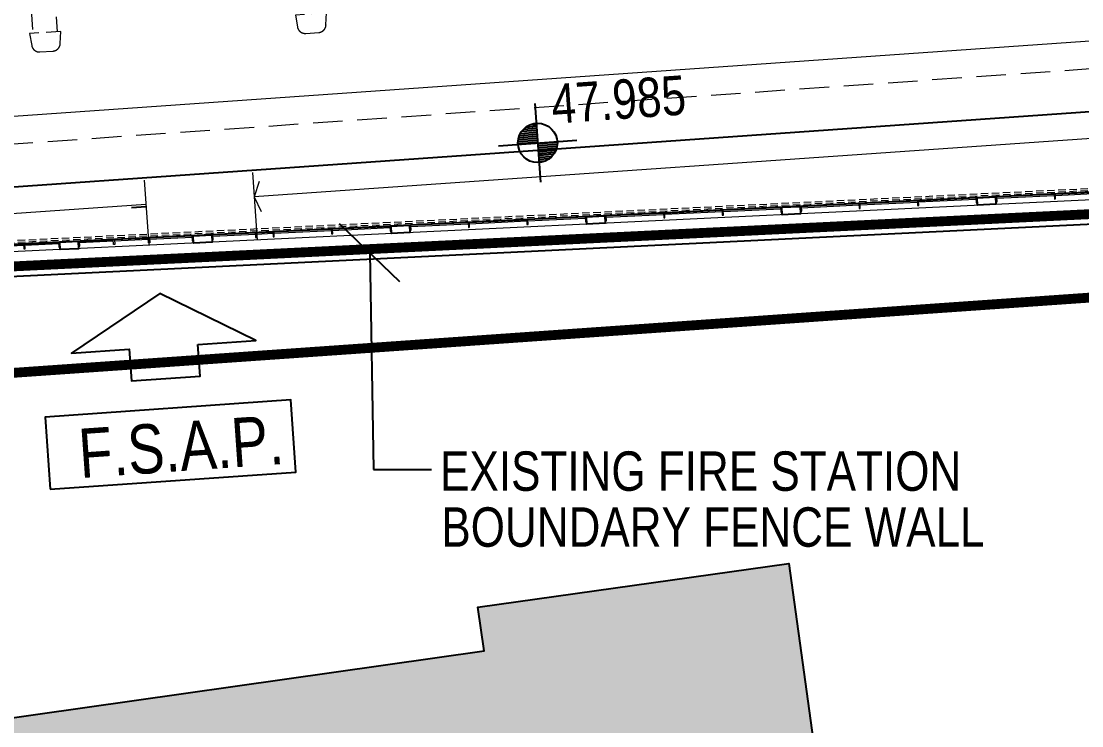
# Model space of a CAD drawing. Header units: millimetres. Extents: x 834681283 to 835686922, y 817551134 to 819407044.
# Drawn here: x 835264952 to 835286483, y 818085192 to 818099497 of the extents above; entities that cross this region are included whole.
import ezdxf
from ezdxf.enums import TextEntityAlignment as Align
from ezdxf.xclip import XClip

# ---------------------------------------------------------------- set-up
doc = ezdxf.new("R2010")
doc.units = ezdxf.units.MM
doc.header["$LTSCALE"] = 1200
doc.header["$MEASUREMENT"] = 0
doc.header["$XCLIPFRAME"] = 0
for name, pattern in [('P01-MAGP-EVA-GREENERY$0$DOT', [0.25, 0, -0.25]), ('P01-MAGP-EVA-GREENERY$0$HIDDEN', [0.375, 0.25, -0.125]), ('P01-MAGP-EVA-GREENERY$0$HIDDEN2', [0.1875, 0.125, -0.0625]), ('P01-MAGP-P-RF$0$HIDDEN2', [0.1875, 0.125, -0.0625]), ('P01-MAGP-P-RF$0$P01-MBDR-P-B1$0$FDA(cad v 2007)$0$HIDDENX2', [0.75, 0.5, -0.25]), ('SITE BOUNDARY$0$CENTER', [2, 1.25, -0.25, 0.25, -0.25]), ('SITE BOUNDARY$0$PHANTOM', [2.5, 1.25, -0.25, 0.25, -0.25, 0.25, -0.25])]:
    doc.linetypes.add(name, pattern=pattern)
doc.layers.get('Defpoints').update_dxf_attribs({"color": 15})
for name, color, linetype in [('12027_SITE$0$AR-BLINE_AR_BS_', 6, 'Continuous'), ('12027_SITE$0$RLP061', 8, 'Continuous'), ('P01-MAAN-P-EVA$0$AW-TXT-FS', 4, 'Continuous'), ('P01-MAAN-P-EVA$0$RLP043_T50', 6, 'Continuous'), ('P01-MAGP-EVA-GREENERY$0$SURFACE CHANNEL', 8, 'Continuous'), ('SITE BOUNDARY$0$XIQU-RLP0830A', 6, 'Continuous')]:
    doc.layers.add(name, color=color, linetype=linetype)
for name, color, linetype, lineweight in [('AR-PLANT_AR_BS_MI_', 9, 'Continuous', 25), ('P01-MAAN-P-EVA$0$AR-F-LEV_AR_BS_', 4, 'Continuous', 25), ('P01-MAAN-P-EVA$0$DW-TXT', 7, 'Continuous', 13), ('P01-MAGP-EVA-GREENERY$0$AR-PLANT_AR_BS_MI_', 7, 'Continuous', 25), ('P01-MAGP-EVA-GREENERY$0$AR-STAIR_AR_BS_MI_', 7, 'Continuous', 18), ('P01-MAGP-EVA-GREENERY$0$AR-WA-STEEL_AR_BS_MI_', 3, 'Continuous', 0), ('P01-MAGP-EVA-GREENERY$0$DR-FLD', 8, 'Continuous', 25), ('P01-MAGP-EVA-GREENERY$0$LI-FIT', 8, 'Continuous', 25), ('P01-MAGP-EVA-GREENERY$0$RLP340', 8, 'P01-MAGP-EVA-GREENERY$0$HIDDEN2', 5), ('P01-MAGP-P-RF$0$A-GENM', 253, 'Continuous', 13), ('P01-MAGP-P-RF$0$AR-PLANT_AR_BS_MI_', 4, 'Continuous', 25), ('P01-MAGP-P-RF$0$AR-ROOF_AR_BS_MI_', 3, 'Continuous', 18), ('SITE BOUNDARY$0$AR-SIMS_BL_400', 1, 'SITE BOUNDARY$0$PHANTOM', 140)]:
    doc.layers.add(name, color=color, linetype=linetype, lineweight=lineweight)
doc.styles.add('P01-MAAN-P-EVA$0$ARIAL', font='arial.ttf', dxfattribs={"width": 0.8})
doc.styles.add('P01-MAAN-P-EVA$0$RLP-SIMPLEX', font='simplex.shx', dxfattribs={"width": 0.8})
doc.styles.add('P01-MAAN-P-EVA$0$STANDARD', font='arial.ttf', dxfattribs={"width": 0.8})
doc.styles.add('P01-MAAN-P-EVA$0$Style-Arial', font='arial.ttf')
doc.dimstyles.new('P01-MAAN-P-EVA$0$DIM-500', dxfattribs={"dimscale": 400, "dimtxt": 2, "dimasz": 1, "dimexe": 1, "dimexo": 1, "dimgap": 1, "dimtad": 1, "dimdec": 0, "dimrnd": 0.1, "dimdsep": 46, "dimtxsty": 'P01-MAAN-P-EVA$0$ARIAL', "dimblk1": 'P01-MAAN-P-EVA$0$_OBLIQUE', "dimblk2": 'P01-MAAN-P-EVA$0$_OBLIQUE', "dimsah": 1, "dimcen": 5, "dimdle": 1, "dimclrd": 8, "dimclre": 8, "dimclrt": 4, "dimadec": 3, "dimazin": 2, "dimtfac": 1, "dimtdec": 0, "dimtix": 1, "dimtmove": 2, "dimatfit": 0, "dimldrblk": 'P01-MAAN-P-EVA$0$_OBLIQUE', "dimfxl": 1, "dimtolj": 1, "dimarcsym": 0})

# ---------------------------------------------------------------- blocks, each defined once
blk = doc.blocks.new('P01-MAGP-P-RF$0$Antenna_Mobile - Antenna_Mobile-9597015-Proposed Mesh Open Calc')
at = {"layer": 'P01-MAGP-P-RF$0$A-GENM', "linetype": 'P01-MAGP-P-RF$0$HIDDEN2'}
for p, q in [((32395, 74953), (32381, 74831)), ((32606, 75024), (32474, 75024)), ((32698, 74831), (32685, 74953)), ((32381, 74831), (32698, 74831)), ((32415, 74831), (32415, 74640)), ((32665, 74640), (32665, 74831))]:
    blk.add_line(p, q, dxfattribs=at)
at = {"layer": 'P01-MAGP-P-RF$0$A-GENM'}
for p, q in [((32415, 74640), (32415, 74481)), ((32665, 74481), (32665, 74640)), ((32415, 74481), (32665, 74481))]:
    blk.add_line(p, q, dxfattribs=at)
at = {"layer": 'P01-MAGP-P-RF$0$A-GENM', "linetype": 'P01-MAGP-P-RF$0$HIDDEN2'}
for centre, start, end in [((32474, 74944), 90, 173.7902), ((32606, 74944), 6.2098, 90)]:
    blk.add_arc(centre, 80, start, end, dxfattribs=at)
at = {"layer": 'P01-MAGP-P-RF$0$A-GENM'}
for start, end in [(0, 180), (180, 0)]:
    blk.add_arc((32540, 74581), 50, start, end, dxfattribs=at)
blk = doc.blocks.new('P01-MAGP-P-RF')
at = {"layer": 'P01-MAGP-P-RF$0$AR-PLANT_AR_BS_MI_', "lineweight": 13}
blk.add_lwpolyline([(835319975, 818155651, 0.520567), (835304583, 818174660), (835238735, 818170057, 0.414214), (835224882, 818154122), (835228069, 818108533, 0.414214), (835244004, 818094681), (835289068, 818097831, 0.315299), (835307728, 818112941)], format="xyb", close=True, dxfattribs=at)
at = {"layer": 'P01-MAGP-P-RF$0$AR-ROOF_AR_BS_MI_', "linetype": 'P01-MAGP-P-RF$0$P01-MBDR-P-B1$0$FDA(cad v 2007)$0$HIDDENX2'}
blk.add_lwpolyline([(835319139, 818155891, 0.520567), (835304643, 818173792), (835238795, 818169189, 0.414214), (835225750, 818154183), (835228937, 818108594, 0.414214), (835243943, 818095549), (835289007, 818098699, 0.315299), (835306891, 818113181)], format="xyb", close=True, dxfattribs=at)
at = {"layer": 'P01-MAGP-P-RF$0$AR-ROOF_AR_BS_MI_'}
blk.add_lwpolyline([(835318601, 818156045, 0.520567), (835304682, 818173234), (835238834, 818168630, 0.414214), (835226309, 818154222), (835229496, 818108633, 0.414214), (835243904, 818096107), (835288968, 818099258, 0.315299), (835306353, 818113335)], format="xyb", close=True, dxfattribs=at)
at = {"layer": 'P01-MAGP-P-RF$0$A-GENM', "xscale": 2, "yscale": 2, "zscale": 2, "rotation": 183.9989487381694}
for p in [(835325317, 818253480), (835319923, 818253103)]:
    blk.add_blockref('P01-MAGP-P-RF$0$Antenna_Mobile - Antenna_Mobile-9597015-Proposed Mesh Open Calc', p, dxfattribs=at)
blk = doc.blocks.new('SITE BOUNDARY')
at = {"layer": 'SITE BOUNDARY$0$AR-SIMS_BL_400', "ltscale": 3, "const_width": 0.2}
blk.add_lwpolyline([(835205.968, 818187.322), (835227.402, 818191.142, 0.049194), (835256.687, 818199.396), (835258.823, 818200.232), (835285.938, 818202.051), (835285.973, 818201.416), (835309.272, 818202.672), (835309.221, 818203.614), (835336.548, 818205.448), (835336.791, 818204.998), (835338.006, 818193.445), (835338.387, 818177.043), (835337.676, 818162.317), (835336.374, 818150.707), (835335.943, 818146.535), (835335.078, 818138.01), (835334.561, 818125.55), (835334.745, 818110.371), (835335.616, 818097.309), (835212.761, 818088.72)], format="xyb", close=True, dxfattribs=at)
at = {"layer": 'SITE BOUNDARY$0$XIQU-RLP0830A', "color": 212, "linetype": 'SITE BOUNDARY$0$CENTER', "ltscale": 0.8, "true_color": 0xb300b3, "const_width": 0.2}
blk.add_lwpolyline([(835253.314, 818083.375), (835255.096, 818094.048), (835286.86, 818095.59), (835320.039, 818097.139), (835327.592, 818097.492), (835329.544, 818097.583), (835329.376, 818099.841, -0.055342), (835330.426, 818151.492, 0.064638), (835330.914, 818205.072)], format="xyb", dxfattribs=at)
blk = doc.blocks.new('P01-MAAN-P-EVA$0$LEV1')
for p, q in [((0, 2), (0, -2)), ((-2, 0), (2, 0)), ((-0.999, 0.046), (0, 0.046)), ((-0.989, 0.146), (0, 0.146)), ((-0.969, 0.246), (0, 0.246)), ((0.999, -0.046), (0, -0.046)), ((0.989, -0.146), (0, -0.146)), ((0.969, -0.246), (0, -0.246)), ((0.938, -0.346), (0, -0.346)), ((0.895, -0.446), (0, -0.446)), ((0.838, -0.546), (0, -0.546)), ((0.764, -0.646), (0, -0.646)), ((0.667, -0.746), (0, -0.746)), ((0.534, -0.846), (0, -0.846)), ((0.326, -0.946), (0, -0.946))]:
    blk.add_line(p, q)
blk.add_circle((0, 0), 1)
blk = doc.blocks.new('P01-MAAN-P-EVA$0$F-LEV')
for p, q in [((-0.838, 0.546), (0, 0.546)), ((-0.764, 0.646), (0, 0.646)), ((-0.667, 0.746), (0, 0.746)), ((-0.534, 0.846), (0, 0.846)), ((-0.326, 0.946), (0, 0.946)), ((-0.938, 0.346), (0, 0.346)), ((-0.895, 0.446), (0, 0.446))]:
    blk.add_line(p, q)
blk.add_blockref('P01-MAAN-P-EVA$0$LEV1', (0, 0))
at = {"style": 'P01-MAAN-P-EVA$0$RLP-SIMPLEX', "width": 0.8}
blk.add_attdef('FFL', (1.5, 1), '', height=2, dxfattribs=at)
blk = doc.blocks.new('P01-MAAN-P-EVA$0$_OBLIQUE')
at = {"color": 0, "linetype": 'ByBlock'}
blk.add_line((-0.5, -0.5), (0.5, 0.5), dxfattribs=at)
blk = doc.blocks.new('P01-MAGP-EVA-GREENERY$0$ST-ARR')
at = {"color": 4}
blk.add_lwpolyline([(-306, -125), (0, 0), (306, -125)], dxfattribs=at)
blk = doc.blocks.new('P01-MAGP-EVA-GREENERY')
at = {"color": 4}
blk.add_line((835267488, 818095726), (835267189, 818095705), dxfattribs=at)
at = {"layer": 'P01-MAGP-EVA-GREENERY$0$AR-PLANT_AR_BS_MI_', "ltscale": 0.15}
for p, q in [((835255098, 818094049), (835286860, 818095591)), ((835255267, 818093857), (835286869, 818095391))]:
    blk.add_line(p, q, dxfattribs=at)
at = {"layer": 'P01-MAGP-EVA-GREENERY$0$AR-STAIR_AR_BS_MI_', "ltscale": 0.15}
for p, q in [((835267312, 818098245), (835267543, 818094948)), ((835269507, 818098398), (835269741, 818095054))]:
    blk.add_line(p, q, dxfattribs=at)
at = {"layer": 'P01-MAGP-EVA-GREENERY$0$AR-STAIR_AR_BS_MI_'}
for p, q in [((835289830, 818097338), (835269680, 818095930)), ((835288722, 818096128), (835262637, 818094866)), ((835288680, 818095970), (835262646, 818094710)), ((835284334, 818095901), (835283170, 818095844)), ((835284335, 818095876), (835283171, 818095820)), ((835285922, 818095978), (835284758, 818095921)), ((835285923, 818095953), (835284759, 818095896)), ((835287110, 818096035), (835285947, 818095979)), ((835287112, 818096010), (835285948, 818095954)), ((835267485, 818095776), (835264273, 818095552)), ((835279180, 818095651), (835278016, 818095595)), ((835280368, 818095709), (835279205, 818095653)), ((835280369, 818095684), (835279206, 818095628)), ((835281956, 818095786), (835280793, 818095729)), ((835281958, 818095761), (835280794, 818095704)), ((835283145, 818095843), (835281981, 818095787)), ((835283146, 818095818), (835281983, 818095762)), ((835275214, 818095459), (835274051, 818095403)), ((835275215, 818095434), (835274052, 818095378)), ((835276403, 818095517), (835275239, 818095461)), ((835276404, 818095492), (835275240, 818095436)), ((835277991, 818095594), (835276827, 818095538)), ((835277992, 818095569), (835276829, 818095513)), ((835279181, 818095626), (835278017, 818095570)), ((835270060, 818095210), (835269731, 818095194)), ((835271249, 818095268), (835270085, 818095211)), ((835271250, 818095243), (835270086, 818095186)), ((835272437, 818095325), (835271274, 818095269)), ((835272439, 818095300), (835271275, 818095244)), ((835274026, 818095402), (835272862, 818095346)), ((835274027, 818095377), (835272863, 818095321)), ((835265712, 818095000), (835265026, 818094966)), ((835266822, 818095053), (835266136, 818095020)), ((835266823, 818095028), (835266138, 818094995)), ((835267533, 818095088), (835266847, 818095055)), ((835267534, 818095063), (835266848, 818095030)), ((835268419, 818095131), (835267558, 818095089)), ((835268421, 818095106), (835267559, 818095064)), ((835269706, 818095193), (835268844, 818095151)), ((835269707, 818095168), (835268845, 818095126)), ((835270061, 818095185), (835269732, 818095169)), ((835265001, 818094965), (835264316, 818094932)), ((835265003, 818094940), (835264317, 818094907)), ((835265713, 818094975), (835265028, 818094941))]:
    blk.add_line(p, q, dxfattribs=at)
at = {"layer": 'P01-MAGP-EVA-GREENERY$0$AR-WA-STEEL_AR_BS_MI_', "color": 7}
for points in [[(835283149, 818095752), (835283174, 818095754), (835283169, 818095853), (835283145, 818095852)], [(835284338, 818095810), (835284363, 818095811), (835284358, 818095911), (835284333, 818095910)], [(835284737, 818095829), (835284762, 818095830), (835284758, 818095930), (835284733, 818095929)], [(835285926, 818095887), (835285951, 818095888), (835285946, 818095988), (835285921, 818095987)], [(835279184, 818095560), (835279209, 818095562), (835279204, 818095662), (835279179, 818095660)], [(835280373, 818095618), (835280398, 818095619), (835280393, 818095719), (835280368, 818095718)], [(835280772, 818095637), (835280797, 818095639), (835280792, 818095738), (835280767, 818095737)], [(835281961, 818095695), (835281986, 818095696), (835281981, 818095796), (835281956, 818095795)], [(835275219, 818095369), (835275244, 818095370), (835275239, 818095470), (835275214, 818095468)], [(835276407, 818095426), (835276432, 818095427), (835276427, 818095527), (835276402, 818095526)], [(835276807, 818095445), (835276832, 818095447), (835276827, 818095547), (835276802, 818095545)], [(835277995, 818095503), (835278020, 818095504), (835278016, 818095604), (835277991, 818095603)], [(835269710, 818095103), (835269735, 818095104), (835269730, 818095204), (835269705, 818095203)], [(835270065, 818095120), (835270090, 818095121), (835270085, 818095221), (835270060, 818095220)], [(835271253, 818095177), (835271278, 818095179), (835271273, 818095278), (835271248, 818095277)], [(835272442, 818095234), (835272467, 818095235), (835272462, 818095335), (835272437, 818095334)], [(835272841, 818095254), (835272866, 818095255), (835272862, 818095355), (835272837, 818095353)], [(835274030, 818095311), (835274055, 818095312), (835274050, 818095412), (835274025, 818095411)], [(835265716, 818094909), (835265741, 818094910), (835265737, 818095010), (835265712, 818095009)], [(835266116, 818094928), (835266141, 818094929), (835266136, 818095029), (835266111, 818095028)], [(835266851, 818094964), (835266827, 818094962), (835266822, 818095062), (835266847, 818095063)], [(835267562, 818094998), (835267537, 818094997), (835267532, 818095097), (835267557, 818095098)], [(835268424, 818095040), (835268449, 818095041), (835268444, 818095141), (835268419, 818095140)], [(835268823, 818095059), (835268848, 818095060), (835268843, 818095160), (835268819, 818095159)], [(835265006, 818094874), (835265031, 818094875), (835265026, 818094975), (835265001, 818094974)]]:
    blk.add_lwpolyline(points, close=True, dxfattribs=at)
at = {"layer": 'P01-MAGP-EVA-GREENERY$0$DR-FLD', "linetype": 'P01-MAGP-EVA-GREENERY$0$DOT', "const_width": 750}
blk.add_lwpolyline([(835269561, 818097625), (835287628, 818098888)], dxfattribs=at)
at = {"layer": 'P01-MAGP-EVA-GREENERY$0$DR-FLD'}
blk.add_lwpolyline([(835262504, 818096756), (835287654, 818098514)], dxfattribs=at)
at = {"layer": 'P01-MAGP-EVA-GREENERY$0$LI-FIT'}
for points in [[(835284358, 818095911), (835284733, 818095929), (835284740, 818095779), (835284365, 818095761)], [(835280393, 818095719), (835280767, 818095737), (835280775, 818095587), (835280400, 818095569)], [(835276427, 818095527), (835276802, 818095545), (835276809, 818095395), (835276435, 818095377)], [(835272462, 818095335), (835272837, 818095353), (835272844, 818095204), (835272469, 818095185)], [(835265737, 818095010), (835266111, 818095028), (835266118, 818094878), (835265744, 818094860)], [(835268444, 818095141), (835268819, 818095159), (835268826, 818095009), (835268451, 818094991)]]:
    blk.add_lwpolyline(points, close=True, dxfattribs=at)
at = {"layer": 'P01-MAGP-EVA-GREENERY$0$RLP340'}
for p, q in [((835262633, 818094941), (835288763, 818096205)), ((835262635, 818094901), (835288765, 818096165))]:
    blk.add_line(p, q, dxfattribs=at)
at = {"layer": 'P01-MAGP-EVA-GREENERY$0$SURFACE CHANNEL', "linetype": 'P01-MAGP-EVA-GREENERY$0$HIDDEN'}
for p, q in [((835288974, 818099183), (835243910, 818096033)), ((835243938, 818095634), (835289002, 818098784))]:
    blk.add_line(p, q, dxfattribs=at)
at = {"layer": 'P01-MAGP-EVA-GREENERY$0$AR-STAIR_AR_BS_MI_', "xscale": -1, "rotation": 93.99894887345032}
blk.add_blockref('P01-MAGP-EVA-GREENERY$0$ST-ARR', (835269680, 818095930), dxfattribs=at)
blk = doc.blocks.new('12027_SITE')
at = {"layer": '12027_SITE$0$RLP061'}
h = blk.add_hatch(color=253, dxfattribs=at)
h.dxf.hatch_style = 1
h.paths.add_polyline_path([(835266.88594, 818058.95035), (835263.18343, 818085.12928), (835274.3494, 818086.7115), (835274.22238, 818087.60049), (835280.53437, 818088.48962), (835284.25687, 818061.5188)])
at = {"layer": '12027_SITE$0$AR-BLINE_AR_BS_'}
blk.add_lwpolyline([(835266.88594, 818058.95035), (835263.18343, 818085.12928), (835274.3494, 818086.7115), (835274.22238, 818087.60049), (835280.53437, 818088.48962), (835284.25687, 818061.5188)], close=True, dxfattribs=at)
at = {"layer": 'Defpoints'}
blk.add_lwpolyline([(835304.58267, 818174.66028), (835238.73467, 818170.05694, 0.41421356), (835224.88222, 818154.12209), (835228.06927, 818108.53336, 0.41421356), (835244.00411, 818094.6809), (835289.06814, 818097.83127, 0.3152987), (835307.72761, 818112.94085), (835319.97543, 818155.65111, 0.52056715), (835304.58267, 818174.66028)], format="xyb", close=True, dxfattribs=at)
blk = doc.blocks.new('P01-MAAN-P-EVA')
at = {"layer": 'P01-MAAN-P-EVA$0$AW-TXT-FS'}
blk.add_lwpolyline([(835265539.6, 818089995.1), (835270527.4, 818090343.7), (835270425.1, 818091806.8), (835265437.3, 818091458.2)], close=True, dxfattribs=at)
at = {"layer": 'P01-MAAN-P-EVA$0$RLP043_T50', "color": 4}
blk.add_lwpolyline([(835268540, 818092935), (835269714, 818093017), (835267768.1, 818093966.2), (835265973.1, 818092755.5), (835267147.1, 818092837.6), (835267192, 818092195.4), (835268584.9, 818092292.8), (835268540, 818092935)], dxfattribs=at)
at = {"layer": 'P01-MAAN-P-EVA$0$AR-F-LEV_AR_BS_'}
ref = blk.add_blockref('P01-MAAN-P-EVA$0$F-LEV', (835275436.5, 818097025.2), dxfattribs=dict(at, xscale=399.9999999886597, yscale=400.0000000000001, zscale=399.9999999999995, rotation=3.998588288781939))
ref.add_attrib('FFL', '47.985', dxfattribs={"layer": '0', "height": 800, "rotation": 3.99859, "style": 'P01-MAAN-P-EVA$0$Style-Arial', "width": 0.8}).set_placement((835277077.9, 818097909), align=Align.MIDDLE)
at = {"layer": 'P01-MAAN-P-EVA$0$AW-TXT-FS', "style": 'P01-MAAN-P-EVA$0$STANDARD', "width": 0.8}
blk.add_text('F.S.A.P.', height=1000, rotation=3.99859, dxfattribs=at).set_placement((835268196.1, 818090864.4), align=Align.MIDDLE)
at = {"layer": 'P01-MAAN-P-EVA$0$DW-TXT', "style": 'P01-MAAN-P-EVA$0$ARIAL', "width": 0.8}
for s, p in [('EXISTING FIRE STATION', (835273455.8, 818089962.8)), ('BOUNDARY FENCE WALL', (835273481.1, 818088827))]:
    blk.add_text(s, height=800, dxfattribs=at).set_placement(p)
at = {"layer": 'P01-MAAN-P-EVA$0$DW-TXT'}
blk.add_leader([(835272027.5, 818094794.4), (835272104.6, 818090396.9), (835273280.3, 818090396.9)], dimstyle='P01-MAAN-P-EVA$0$DIM-500', override={"dimasz": 3}, dxfattribs=at)

msp = doc.modelspace()

# ---------------------------------------------------------------- linework, layer by layer
at = {"layer": 'AR-PLANT_AR_BS_MI_', "lineweight": 13}
msp.add_lwpolyline([(835319975.4, 818155651.1, 0.5205672), (835304582.7, 818174660.3), (835238734.7, 818170056.9, 0.4142136), (835224882.2, 818154122.1), (835228069.3, 818108533.4, 0.4142136), (835244004.1, 818094680.9), (835289068.1, 818097831.3, 0.3152987), (835307727.6, 818112940.9)], format="xyb", close=True, dxfattribs=at)

# ---------------------------------------------------------------- block references
ref = msp.add_blockref('SITE BOUNDARY', (0, 0), dxfattribs=dict(xscale=1000, yscale=1000, zscale=1000))
XClip(ref).set_block_clipping_path([(835171.4179906907, 818003.0079180738), (835381.5676709538, 818003.0079180738), (835380.9419443216, 818241.1415228392), (835171.4179906907, 818241.1415228392)])
ref = msp.add_blockref('12027_SITE', (0, 0), dxfattribs=dict(xscale=1000, yscale=1000, zscale=1000))
XClip(ref).set_block_clipping_path([(835171.4179906907, 818003.0079180738), (835381.5676709538, 818241.1415228392)])
ref = msp.add_blockref('P01-MAGP-EVA-GREENERY', (0, 0))
XClip(ref).set_block_clipping_path([(835304579.1843739748, 818174710.1626656055), (835305796.1658229828, 818174873.3149367571), (835307662.0338196754, 818174689.8070785999), (835310520.3633885384, 818174065.1796945333), (835313081.8681743145, 818173026.5659970045), (835315581.7919986248, 818171259.1109881401), (835317651.2761323452, 818169000.3924677372), (835319046.8494220972, 818167007.0337247849), (835320133.4085228443, 818164236.8954862356), (835320669.2049217224, 818161588.3395450115), (835320843.1778568029, 818158211.3686239719), (835320023.4914252758, 818155637.3225638866), (835307775.6753731966, 818112927.0695824623), (835307486.5656324625, 818111403.7745717764), (835306472.3023188114, 818108849.5676202774), (835303557.4701333046, 818104111.4948183298), (835299124.0129835606, 818101088.6384549141), (835297415.7114913464, 818099718.8653644323), (835294427.9237889051, 818098869.5449544191), (835299696.7221286297, 818083540.2194343805), (835299696.7221286297, 818003007.9180737734), (835381567.6709537506, 818003007.9180737734), (835381567.6709537506, 818241141.5228391886), (835171417.9906907082, 818241141.5228391886), (835171417.9906907082, 818003007.9180737734), (835299646.7221286297, 818003007.9180737734), (835299646.7221286297, 818083531.8665624857), (835294380.619469285, 818098853.34912467), (835289071.624658823, 818097781.3911836147), (835244007.6001352072, 818094631.0239012241), (835243402.3726704121, 818094599.0591453314), (835242636.0318140984, 818094583.6296563148), (835241827.5000405312, 818094619.5304664373), (835240278.7908782959, 818094803.1013474464), (835238615.9808831215, 818095198.6516088247), (835236837.1062445641, 818095894.4355551004), (835235914.8181660175, 818096333.9795084), (835235308.0351868868, 818096662.1879467964), (835233986.3356232643, 818097536.8864938021), (835232722.9095510244, 818098548.7006295919), (835231238.5995907784, 818100145.3524557352), (835230243.8710234165, 818101523.0034087896), (835229459.3735334873, 818102997.1350084543), (835228749.5628561974, 818104567.9919320345), (835228038.0088664293, 818107442.8705242872), (835228019.3892208338, 818108529.8695997), (835224832.3401603699, 818154118.6039062738), (835224786.1936964989, 818154547.7584284544), (835224773.2807815075, 818155026.8918851614), (835224783.5408297777, 818155896.203827858), (835224816.960060358, 818156261.0471076965), (835224880.3945835829, 818156930.3651428223), (835224980.8038678169, 818157693.5020338297), (835225188.099565506, 818158657.4187650681), (835225368.2602261305, 818159369.9037799835), (835225838.1759520769, 818160711.976451993), (835226139.2108690739, 818161405.4137219191), (835226545.7954304218, 818162235.3437660933), (835227243.4511545897, 818163421.3939791918), (835227831.7674248219, 818164241.3849411011), (835228201.1016024351, 818164708.4587804079), (835228901.1138991117, 818165512.9794739485), (835229693.7146910429, 818166280.4427016973), (835231339.2155919075, 818167719.4297661781), (835233198.9440969229, 818168772.0604982376), (835234724.5905447006, 818169505.6878428459), (835236291.5872612, 818169941.2428172827), (835238731.1858590841, 818170106.8148210049)])
msp.add_blockref('P01-MAGP-P-RF', (0, 0))

# ---------------------------------------------------------------- next in the draw order: block references
msp.add_blockref('P01-MAAN-P-EVA', (0, 0))

doc.saveas('drawing.dxf')
